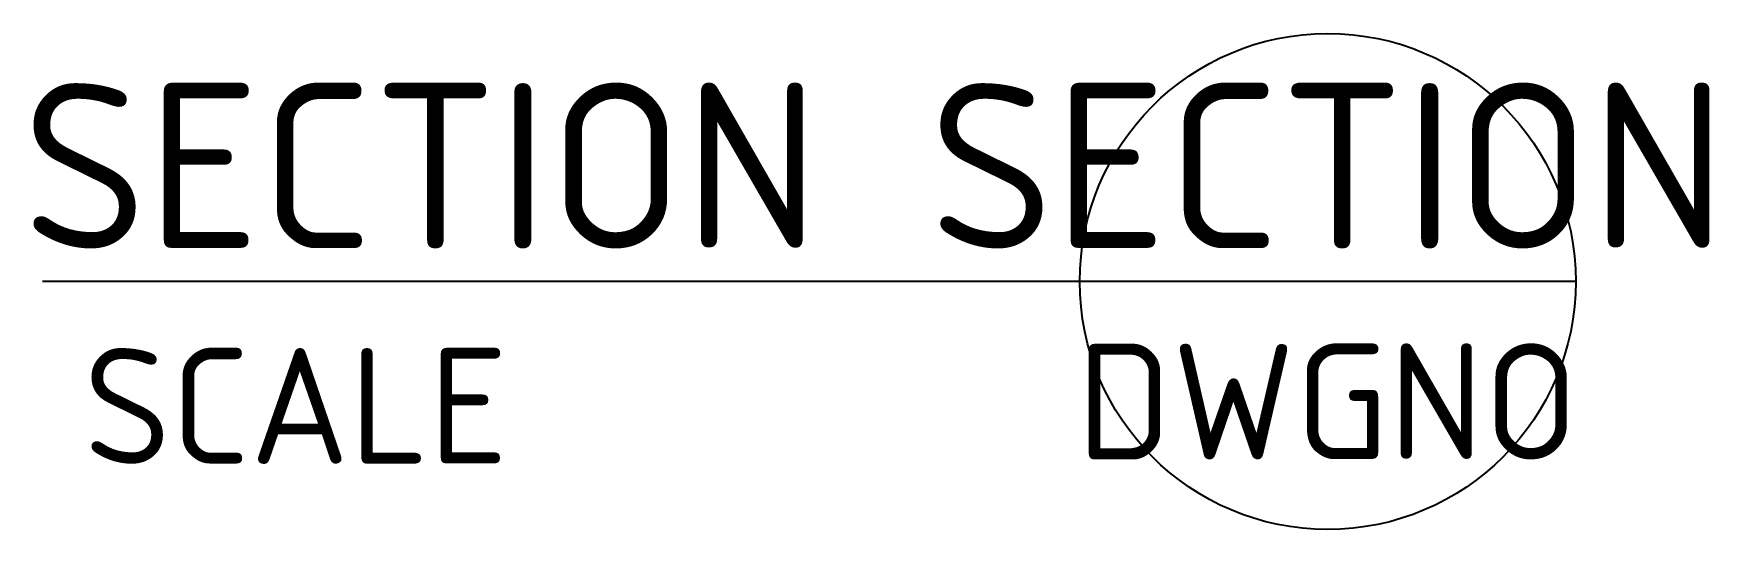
# Model space of a CAD drawing. Extents: x 4553.6 to 4604.3, y 4796.9 to 4811.9.
import ezdxf
from ezdxf.enums import TextEntityAlignment as Align

# ---------------------------------------------------------------- set-up
doc = ezdxf.new("R2010")
doc.units = 0
doc.header["$LTSCALE"] = 5
doc.header["$MEASUREMENT"] = 0
doc.layers.add('TEXT', color=7, linetype='CONTINUOUS')
doc.styles.add('ISO', font='ISO3098B.shx')
doc.styles.add('ISO3098B', font='ISO3098B')

msp = doc.modelspace()

# ---------------------------------------------------------------- linework, layer by layer
at = {"layer": 'TEXT', "color": 1, "linetype": 'Continuous'}
msp.add_line((4600.278, 4804.383), (4553.909, 4804.383), dxfattribs=at)
msp.add_circle((4592.778, 4804.383), 7.5, dxfattribs=at)

# ---------------------------------------------------------------- texts
at = {"layer": 'TEXT', "color": 1, "linetype": 'Continuous', "style": 'ISO'}
msp.add_text('SECTION', height=5, dxfattribs=at).set_placement((4577.411, 4805.383), align=Align.RIGHT)
msp.add_attdef('SECTION', text='A', height=5, dxfattribs=at).set_placement((4592.778, 4805.383), align=Align.CENTER)
at = {"layer": 'TEXT', "color": 2, "linetype": 'Continuous', "style": 'ISO3098B'}
msp.add_attdef('SCALE', (4555.153, 4798.871), '', height=3.5, dxfattribs=at)
at = {"layer": 'TEXT', "color": 2, "linetype": 'Continuous', "style": 'ISO'}
msp.add_attdef('DWGNO', text='', height=3.5, dxfattribs=at).set_placement((4592.778, 4799.002), align=Align.CENTER)

doc.saveas('drawing.dxf')
